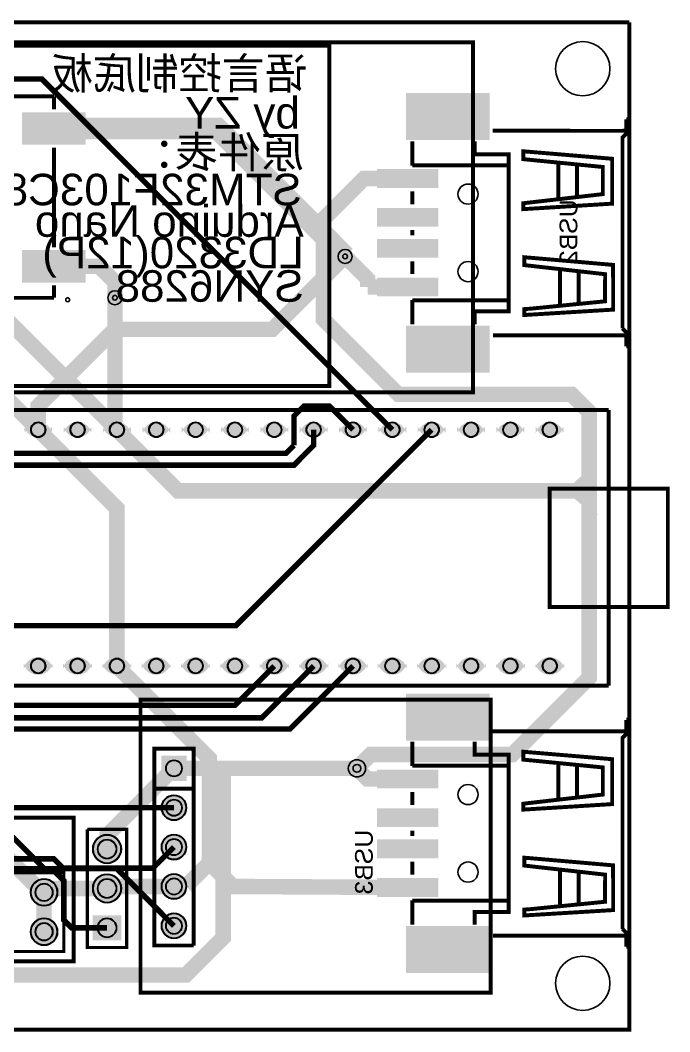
# Model space of a CAD drawing. Header units: millimetres. Extents: x 0 to 103, y -65 to 4.
# Drawn here: x 60.7 to 102.6, y -65.1 to 0.1 of the extents above; entities that cross this region are included whole.
import ezdxf

# ---------------------------------------------------------------- set-up
doc = ezdxf.new("R2010")
doc.units = ezdxf.units.MM
for name, color, linetype, true_color in [('BoardOutLine', 7, 'Continuous', 0xff00ff), ('BottomLayer', 7, 'Continuous', 0x0000ff), ('BottomPasteMaskLayer', 7, 'Continuous', 0x800000), ('BottomSilkLayer', 7, 'Continuous', 0x66cc33), ('BottomSolderMaskLayer', 7, 'Continuous', 0xaa00ff), ('Hole', 7, 'Continuous', 0x222222), ('Multi-Layer', 7, 'Continuous', 0xc0c0c0), ('TopLayer', 7, 'Continuous', 0xff0000), ('TopPasteMaskLayer', 7, 'Continuous', 0x808080), ('TopSilkLayer', 7, 'Continuous', 0xffcc00), ('TopSolderMaskLayer', 7, 'Continuous', 0x800080)]:
    doc.layers.add(name, color=color, linetype=linetype, true_color=true_color)
doc.styles.get("Standard").update_dxf_attribs({"font": 'arial.ttf'})

msp = doc.modelspace()

# ---------------------------------------------------------------- hatches: boundary and pattern name
at = {"layer": 'BottomLayer'}
for points in [[(85.64504079999995, -4.588992599999983), (85.64504079999995, -7.589012000000025), (90.94505560000005, -7.589012000000025), (90.94505560000005, -4.588992599999983)], [(83.79485399999987, -9.484486999999945), (83.79485399999987, -10.684484600000019), (87.59484639999994, -10.684484600000019), (87.59484639999994, -9.484486999999945)], [(83.79485399999987, -11.983846999999969), (83.79485399999987, -13.183844600000043), (87.59484639999994, -13.183844600000043), (87.59484639999994, -11.983846999999969)], [(83.79485399999987, -13.985366999999997), (83.79485399999987, -15.18536460000007), (87.59484639999994, -15.18536460000007), (87.59484639999994, -13.985366999999997)], [(83.79490479999993, -16.484727000000134), (83.79490479999993, -17.68472459999998), (87.59489719999999, -17.68472459999998), (87.59489719999999, -16.484727000000134)], [(85.64504079999995, -19.588987999999972), (85.64504079999995, -22.589007400000128), (90.94505560000005, -22.589007400000128), (90.94505560000005, -19.588987999999972)], [(97.91700000000003, -32.00400000000002), (95.88499999999988, -30.226), (97.91700000000003, -28.321000000000026)], [(97.91700000000003, -31.75), (97.91700000000003, -31.71652026000004), (97.95408399999985, -31.75), (97.91700000000003, -31.75)], [(85.64504079999995, -43.3239926), (85.64504079999995, -46.32401200000004), (90.94505560000005, -46.32401200000004), (90.94505560000005, -43.3239926)], [(83.79485399999987, -48.21948699999996), (83.79485399999987, -49.41948460000003), (87.59484639999994, -49.41948460000003), (87.59484639999994, -48.21948699999996)], [(83.79485399999987, -50.71884699999998), (83.79485399999987, -51.91884460000006), (87.59484639999994, -51.91884460000006), (87.59484639999994, -50.71884699999998)], [(83.79485399999987, -52.72036700000001), (83.79485399999987, -53.920364600000084), (87.59484639999994, -53.920364600000084), (87.59484639999994, -52.72036700000001)], [(83.79490479999993, -55.219727000000034), (83.79490479999993, -56.419724599999995), (87.59489719999999, -56.419724599999995), (87.59489719999999, -55.219727000000034)], [(85.64504079999995, -58.323987999999986), (85.64504079999995, -61.32400740000014), (90.94505560000005, -61.32400740000014), (90.94505560000005, -58.323987999999986)]]:
    msp.add_hatch(color=256, dxfattribs=at).paths.add_polyline_path(points)
at = {"layer": 'BottomPasteMaskLayer'}
for points in [[(85.64504079999995, -4.588992599999983), (85.64504079999995, -7.589012000000025), (90.94505560000005, -7.589012000000025), (90.94505560000005, -4.588992599999983)], [(83.79485399999987, -9.484486999999945), (83.79485399999987, -10.684484600000019), (87.59484639999994, -10.684484600000019), (87.59484639999994, -9.484486999999945)], [(83.79485399999987, -11.983846999999969), (83.79485399999987, -13.183844600000043), (87.59484639999994, -13.183844600000043), (87.59484639999994, -11.983846999999969)], [(83.79485399999987, -13.985366999999997), (83.79485399999987, -15.18536460000007), (87.59484639999994, -15.18536460000007), (87.59484639999994, -13.985366999999997)], [(83.79490479999993, -16.484727000000134), (83.79490479999993, -17.68472459999998), (87.59489719999999, -17.68472459999998), (87.59489719999999, -16.484727000000134)], [(85.64504079999995, -19.588987999999972), (85.64504079999995, -22.589007400000128), (90.94505560000005, -22.589007400000128), (90.94505560000005, -19.588987999999972)], [(85.64504079999995, -43.3239926), (85.64504079999995, -46.32401200000004), (90.94505560000005, -46.32401200000004), (90.94505560000005, -43.3239926)], [(83.79485399999987, -48.21948699999996), (83.79485399999987, -49.41948460000003), (87.59484639999994, -49.41948460000003), (87.59484639999994, -48.21948699999996)], [(83.79485399999987, -50.71884699999998), (83.79485399999987, -51.91884460000006), (87.59484639999994, -51.91884460000006), (87.59484639999994, -50.71884699999998)], [(83.79485399999987, -52.72036700000001), (83.79485399999987, -53.920364600000084), (87.59484639999994, -53.920364600000084), (87.59484639999994, -52.72036700000001)], [(83.79490479999993, -55.219727000000034), (83.79490479999993, -56.419724599999995), (87.59489719999999, -56.419724599999995), (87.59489719999999, -55.219727000000034)], [(85.64504079999995, -58.323987999999986), (85.64504079999995, -61.32400740000014), (90.94505560000005, -61.32400740000014), (90.94505560000005, -58.323987999999986)]]:
    msp.add_hatch(color=256, dxfattribs=at).paths.add_polyline_path(points)
at = {"layer": 'BottomSolderMaskLayer'}
for points in [[(85.60016854193543, -4.574616215337755), (85.60016854193543, -7.603390575776189), (90.98993043870962, -7.603390575776189), (90.98993043870962, -4.574616215337755)], [(83.71442389247306, -9.476464928692735), (83.71442389247306, -10.692504633955878), (87.67528295913996, -10.692504633955878), (87.67528295913996, -9.476464928692735)], [(83.71442389247306, -11.97582492869276), (83.71442389247306, -13.191864633955902), (87.67528295913996, -13.191864633955902), (87.67528295913996, -11.97582492869276)], [(83.71442389247306, -13.977344928692787), (83.71442389247306, -15.19338463395593), (87.67528295913996, -15.19338463395593), (87.67528295913996, -13.977344928692787)], [(83.71447684301086, -16.47670492869281), (83.71447684301086, -17.69274463395584), (87.6753359096773, -17.69274463395584), (87.6753359096773, -16.47670492869281)], [(85.60016854193543, -19.574609424223922), (85.60016854193543, -22.603383784662242), (90.98993043870962, -22.603383784662242), (90.98993043870962, -19.574609424223922)], [(62.749798300000045, -26.07932420952386, -0.7853981633974483), (60.94820170000005, -26.07932420952386), (60.94820170000005, -26.498675790476227, -0.7853981633974483), (62.749798300000045, -26.498675790476227)], [(65.28979830000002, -26.07932420952386, -0.7853981633974483), (63.48820170000001, -26.07932420952386), (63.48820170000001, -26.498675790476227, -0.7853981633974483), (65.28979830000002, -26.498675790476227)], [(67.82979829999998, -26.07932420952386, -0.7853981633974483), (66.02820169999997, -26.07932420952386), (66.02820169999997, -26.498675790476227, -0.7853981633974483), (67.82979829999998, -26.498675790476227)], [(70.36979829999994, -26.07932420952386, -0.7853981633974483), (68.56820169999993, -26.07932420952386), (68.56820169999993, -26.498675790476227, -0.7853981633974483), (70.36979829999994, -26.498675790476227)], [(72.9097982999999, -26.07932420952386, -0.7853981633974483), (71.1082016999999, -26.07932420952386), (71.1082016999999, -26.498675790476227, -0.7853981633974483), (72.9097982999999, -26.498675790476227)], [(75.44979829999987, -26.07932420952386, -0.7853981633974483), (73.64820169999986, -26.07932420952386), (73.64820169999986, -26.498675790476227, -0.7853981633974483), (75.44979829999987, -26.498675790476227)], [(77.98979830000006, -26.07932420952386, -0.7853981633974483), (76.18820170000005, -26.07932420952386), (76.18820170000005, -26.498675790476227, -0.7853981633974483), (77.98979830000006, -26.498675790476227)], [(80.52979830000002, -26.07932420952386, -0.7853981633974483), (78.72820170000001, -26.07932420952386), (78.72820170000001, -26.498675790476227, -0.7853981633974483), (80.52979830000002, -26.498675790476227)], [(83.06979829999999, -26.07932420952386, -0.7853981633974483), (81.26820169999998, -26.07932420952386), (81.26820169999998, -26.498675790476227, -0.7853981633974483), (83.06979829999999, -26.498675790476227)], [(85.60979829999995, -26.07932420952386, -0.7853981633974483), (83.80820169999994, -26.07932420952386), (83.80820169999994, -26.498675790476227, -0.7853981633974483), (85.60979829999995, -26.498675790476227)], [(88.14979829999992, -26.07932420952386, -0.7853981633974483), (86.3482016999999, -26.07932420952386), (86.3482016999999, -26.498675790476227, -0.7853981633974483), (88.14979829999992, -26.498675790476227)], [(90.68979829999988, -26.07932420952386, -0.7853981633974483), (88.88820169999987, -26.07932420952386), (88.88820169999987, -26.498675790476227, -0.7853981633974483), (90.68979829999988, -26.498675790476227)], [(93.22979830000007, -26.07932420952386, -0.7853981633974483), (91.42820170000006, -26.07932420952386), (91.42820170000006, -26.498675790476227, -0.7853981633974483), (93.22979830000007, -26.498675790476227)], [(95.76979830000003, -26.07932420952386, -0.7853981633974483), (93.96820170000002, -26.07932420952386), (93.96820170000002, -26.498675790476227, -0.7853981633974483), (95.76979830000003, -26.498675790476227)], [(62.788800000000045, -41.360212852688164, -0.7853981633974483), (60.90920000000005, -41.360212852688164), (60.90920000000005, -41.69778714731194, -0.7853981633974483), (62.788800000000045, -41.69778714731194)], [(65.32880000000002, -41.360212852688164, -0.7853981633974483), (63.44920000000001, -41.360212852688164), (63.44920000000001, -41.69778714731194, -0.7853981633974483), (65.32880000000002, -41.69778714731194)], [(67.86879999999998, -41.360212852688164, -0.7853981633974483), (65.98919999999997, -41.360212852688164), (65.98919999999997, -41.69778714731194, -0.7853981633974483), (67.86879999999998, -41.69778714731194)], [(70.40879999999994, -41.360212852688164, -0.7853981633974483), (68.52919999999993, -41.360212852688164), (68.52919999999993, -41.69778714731194, -0.7853981633974483), (70.40879999999994, -41.69778714731194)], [(72.9487999999999, -41.360212852688164, -0.7853981633974483), (71.0691999999999, -41.360212852688164), (71.0691999999999, -41.69778714731194, -0.7853981633974483), (72.9487999999999, -41.69778714731194)], [(75.48879999999987, -41.360212852688164, -0.7853981633974483), (73.60919999999986, -41.360212852688164), (73.60919999999986, -41.69778714731194, -0.7853981633974483), (75.48879999999987, -41.69778714731194)], [(78.02880000000006, -41.360212852688164, -0.7853981633974483), (76.14920000000005, -41.360212852688164), (76.14920000000005, -41.69778714731194, -0.7853981633974483), (78.02880000000006, -41.69778714731194)], [(80.56880000000002, -41.360212852688164, -0.7853981633974483), (78.68920000000001, -41.360212852688164), (78.68920000000001, -41.69778714731194, -0.7853981633974483), (80.56880000000002, -41.69778714731194)], [(83.10879999999999, -41.360212852688164, -0.7853981633974483), (81.22919999999998, -41.360212852688164), (81.22919999999998, -41.69778714731194, -0.7853981633974483), (83.10879999999999, -41.69778714731194)], [(85.64879999999995, -41.360212852688164, -0.7853981633974483), (83.76919999999994, -41.360212852688164), (83.76919999999994, -41.69778714731194, -0.7853981633974483), (85.64879999999995, -41.69778714731194)], [(88.18879999999992, -41.360212852688164, -0.7853981633974483), (86.3091999999999, -41.360212852688164), (86.3091999999999, -41.69778714731194, -0.7853981633974483), (88.18879999999992, -41.69778714731194)], [(90.72879999999988, -41.360212852688164, -0.7853981633974483), (88.84919999999987, -41.360212852688164), (88.84919999999987, -41.69778714731194, -0.7853981633974483), (90.72879999999988, -41.69778714731194)], [(93.26880000000007, -41.360212852688164, -0.7853981633974483), (91.38920000000006, -41.360212852688164), (91.38920000000006, -41.69778714731194, -0.7853981633974483), (93.26880000000007, -41.69778714731194)], [(95.80880000000003, -41.360212852688164, -0.7853981633974483), (93.92920000000002, -41.360212852688164), (93.92920000000002, -41.69778714731194, -0.7853981633974483), (95.80880000000003, -41.69778714731194)], [(85.60016854193543, -43.30961621533777), (85.60016854193543, -46.3383905757762), (90.98993043870962, -46.3383905757762), (90.98993043870962, -43.30961621533777)], [(71.42480000000012, -47.32020000000011), (71.42480000000012, -48.94579999999996), (69.79919999999981, -48.94579999999996), (69.79919999999981, -47.32020000000011)], [(83.71442389247306, -48.21146492869275), (83.71442389247306, -49.42750463395589), (87.67528295913996, -49.42750463395589), (87.67528295913996, -48.21146492869275)], [(69.79919999999997, -50.673, 1), (71.42479999999996, -50.673, 1)], [(83.71442389247306, -50.71082492869277), (83.71442389247306, -51.926864633955915), (87.67528295913996, -51.926864633955915), (87.67528295913996, -50.71082492869277)], [(65.36860179999998, -53.34000000000003, 1), (67.21939819999999, -53.34000000000003, 1)], [(69.79919999999997, -53.21300000000008, 1), (71.42479999999996, -53.21300000000008, 1)], [(83.71442389247306, -52.7123449286928), (83.71442389247306, -53.92838463395594), (87.67528295913996, -53.92838463395594), (87.67528295913996, -52.7123449286928)], [(61.354601699999904, -56.134000000000015, 1), (63.105398299999905, -56.134000000000015, 1)], [(65.36860179999998, -55.879999999999995, 1), (67.21939819999999, -55.879999999999995, 1)], [(69.79919999999997, -55.75300000000004, 1), (71.42479999999996, -55.75300000000004, 1)], [(83.71447684301086, -55.211704928692825), (83.71447684301086, -56.427744633955854), (87.6753359096773, -56.427744633955854), (87.6753359096773, -55.211704928692825)], [(61.354601699999904, -58.67400000000009, 1), (63.105398299999905, -58.67400000000009, 1)], [(65.36496959999988, -59.22962222222225), (65.36496959999988, -57.610377777777785), (67.22303040000008, -57.610377777777785), (67.22303040000008, -59.22962222222225)], [(69.79919999999997, -58.293000000000006, 1), (71.42479999999996, -58.293000000000006, 1)], [(85.60016854193543, -58.309609424223936), (85.60016854193543, -61.338383784662255), (90.98993043870962, -61.338383784662255), (90.98993043870962, -58.309609424223936)]]:
    msp.add_hatch(color=256, dxfattribs=at).paths.add_polyline_path(points)
at = {"layer": 'Multi-Layer'}
for points in [[(62.69899830000005, -26.08900040000003, -0.7853981633974483), (60.99900170000004, -26.08900040000003), (60.99900170000004, -26.488999600000056, -0.7853981633974483), (62.69899830000005, -26.488999600000056)], [(65.2389983, -26.08900040000003, -0.7853981633974483), (63.53900170000001, -26.08900040000003), (63.53900170000001, -26.488999600000056, -0.7853981633974483), (65.2389983, -26.488999600000056)], [(67.77899829999997, -26.08900040000003, -0.7853981633974483), (66.07900169999998, -26.08900040000003), (66.07900169999998, -26.488999600000056, -0.7853981633974483), (67.77899829999997, -26.488999600000056)], [(70.31899829999993, -26.08900040000003, -0.7853981633974483), (68.61900169999994, -26.08900040000003), (68.61900169999994, -26.488999600000056, -0.7853981633974483), (70.31899829999993, -26.488999600000056)], [(72.8589982999999, -26.08900040000003, -0.7853981633974483), (71.1590016999999, -26.08900040000003), (71.1590016999999, -26.488999600000056, -0.7853981633974483), (72.8589982999999, -26.488999600000056)], [(75.39899829999986, -26.08900040000003, -0.7853981633974483), (73.69900169999987, -26.08900040000003), (73.69900169999987, -26.488999600000056, -0.7853981633974483), (75.39899829999986, -26.488999600000056)], [(77.93899830000005, -26.08900040000003, -0.7853981633974483), (76.23900170000006, -26.08900040000003), (76.23900170000006, -26.488999600000056, -0.7853981633974483), (77.93899830000005, -26.488999600000056)], [(80.47899830000001, -26.08900040000003, -0.7853981633974483), (78.77900170000002, -26.08900040000003), (78.77900170000002, -26.488999600000056, -0.7853981633974483), (80.47899830000001, -26.488999600000056)], [(83.01899829999998, -26.08900040000003, -0.7853981633974483), (81.31900169999999, -26.08900040000003), (81.31900169999999, -26.488999600000056, -0.7853981633974483), (83.01899829999998, -26.488999600000056)], [(85.55899829999994, -26.08900040000003, -0.7853981633974483), (83.85900169999995, -26.08900040000003), (83.85900169999995, -26.488999600000056, -0.7853981633974483), (85.55899829999994, -26.488999600000056)], [(88.0989982999999, -26.08900040000003, -0.7853981633974483), (86.39900169999991, -26.08900040000003), (86.39900169999991, -26.488999600000056, -0.7853981633974483), (88.0989982999999, -26.488999600000056)], [(90.63899829999987, -26.08900040000003, -0.7853981633974483), (88.93900169999988, -26.08900040000003), (88.93900169999988, -26.488999600000056, -0.7853981633974483), (90.63899829999987, -26.488999600000056)], [(93.17899830000006, -26.08900040000003, -0.7853981633974483), (91.47900170000007, -26.08900040000003), (91.47900170000007, -26.488999600000056, -0.7853981633974483), (93.17899830000006, -26.488999600000056)], [(95.71899830000002, -26.08900040000003, -0.7853981633974483), (94.01900170000003, -26.08900040000003), (94.01900170000003, -26.488999600000056, -0.7853981633974483), (95.71899830000002, -26.488999600000056)], [(62.73800000000005, -41.36800210000001, -0.7853981633974483), (60.96000000000004, -41.36800210000001), (60.96000000000004, -41.689997900000094, -0.7853981633974483), (62.73800000000005, -41.689997900000094)], [(65.278, -41.36800210000001, -0.7853981633974483), (63.50000000000001, -41.36800210000001), (63.50000000000001, -41.689997900000094, -0.7853981633974483), (65.278, -41.689997900000094)], [(67.81799999999997, -41.36800210000001, -0.7853981633974483), (66.03999999999998, -41.36800210000001), (66.03999999999998, -41.689997900000094, -0.7853981633974483), (67.81799999999997, -41.689997900000094)], [(70.35799999999993, -41.36800210000001, -0.7853981633974483), (68.57999999999994, -41.36800210000001), (68.57999999999994, -41.689997900000094, -0.7853981633974483), (70.35799999999993, -41.689997900000094)], [(72.8979999999999, -41.36800210000001, -0.7853981633974483), (71.1199999999999, -41.36800210000001), (71.1199999999999, -41.689997900000094, -0.7853981633974483), (72.8979999999999, -41.689997900000094)], [(75.43799999999986, -41.36800210000001, -0.7853981633974483), (73.65999999999987, -41.36800210000001), (73.65999999999987, -41.689997900000094, -0.7853981633974483), (75.43799999999986, -41.689997900000094)], [(77.97800000000005, -41.36800210000001, -0.7853981633974483), (76.20000000000006, -41.36800210000001), (76.20000000000006, -41.689997900000094, -0.7853981633974483), (77.97800000000005, -41.689997900000094)], [(80.51800000000001, -41.36800210000001, -0.7853981633974483), (78.74000000000002, -41.36800210000001), (78.74000000000002, -41.689997900000094, -0.7853981633974483), (80.51800000000001, -41.689997900000094)], [(83.05799999999998, -41.36800210000001, -0.7853981633974483), (81.27999999999999, -41.36800210000001), (81.27999999999999, -41.689997900000094, -0.7853981633974483), (83.05799999999998, -41.689997900000094)], [(85.59799999999994, -41.36800210000001, -0.7853981633974483), (83.81999999999995, -41.36800210000001), (83.81999999999995, -41.689997900000094, -0.7853981633974483), (85.59799999999994, -41.689997900000094)], [(88.1379999999999, -41.36800210000001, -0.7853981633974483), (86.35999999999991, -41.36800210000001), (86.35999999999991, -41.689997900000094, -0.7853981633974483), (88.1379999999999, -41.689997900000094)], [(90.67799999999987, -41.36800210000001, -0.7853981633974483), (88.89999999999988, -41.36800210000001), (88.89999999999988, -41.689997900000094, -0.7853981633974483), (90.67799999999987, -41.689997900000094)], [(93.21800000000006, -41.36800210000001, -0.7853981633974483), (91.44000000000007, -41.36800210000001), (91.44000000000007, -41.689997900000094, -0.7853981633974483), (93.21800000000006, -41.689997900000094)], [(95.75800000000002, -41.36800210000001, -0.7853981633974483), (93.98000000000003, -41.36800210000001), (93.98000000000003, -41.689997900000094, -0.7853981633974483), (95.75800000000002, -41.689997900000094)], [(71.39940000000013, -47.345600000000104), (71.39940000000013, -48.92039999999997), (69.8245999999998, -48.92039999999997), (69.8245999999998, -47.345600000000104)], [(69.82459999999996, -50.673, 1), (71.39939999999997, -50.673, 1)], [(65.39400179999998, -53.34000000000003, 1), (67.19399819999998, -53.34000000000003, 1)], [(69.82459999999996, -53.21300000000008, 1), (71.39939999999997, -53.21300000000008, 1)], [(61.3800016999999, -56.134000000000015, 1), (63.07999829999991, -56.134000000000015, 1)], [(65.39400179999998, -55.879999999999995, 1), (67.19399819999998, -55.879999999999995, 1)], [(69.82459999999996, -55.75300000000004, 1), (71.39939999999997, -55.75300000000004, 1)], [(61.3800016999999, -58.67400000000009, 1), (63.07999829999991, -58.67400000000009, 1)], [(65.39400179999996, -59.20740000000001), (65.39400179999996, -57.632600000000025), (67.19399820000001, -57.632600000000025), (67.19399820000001, -59.20740000000001)], [(69.82459999999996, -58.293000000000006, 1), (71.39939999999997, -58.293000000000006, 1)]]:
    msp.add_hatch(color=256, dxfattribs=at).paths.add_polyline_path(points)
at = {"layer": 'TopLayer'}
for points in [[(64.8649959999999, -7.858099599999946), (60.86500400000011, -7.858099599999946), (60.86500400000011, -5.8581036000000495), (64.8649959999999, -5.8581036000000495)], [(64.8649959999999, -16.748125000000073), (60.86500400000011, -16.748125000000073), (60.86500400000011, -14.748129000000063), (64.8649959999999, -14.748129000000063)]]:
    msp.add_hatch(color=256, dxfattribs=at).paths.add_polyline_path(points)
at = {"layer": 'TopPasteMaskLayer'}
for points in [[(64.8649959999999, -7.858099599999946), (60.86500400000011, -7.858099599999946), (60.86500400000011, -5.8581036000000495), (64.8649959999999, -5.8581036000000495)], [(64.8649959999999, -16.748125000000073), (60.86500400000011, -16.748125000000073), (60.86500400000011, -14.748129000000063), (64.8649959999999, -14.748129000000063)]]:
    msp.add_hatch(color=256, dxfattribs=at).paths.add_polyline_path(points)
at = {"layer": 'TopSolderMaskLayer'}
for points in [[(64.91579599999989, -7.908904761290273), (60.81420400000013, -7.908904761290273), (60.81420400000013, -5.807308761290415), (64.91579599999989, -5.807308761290415)], [(64.91579599999989, -16.798918548387178), (60.81420400000013, -16.798918548387178), (60.81420400000013, -14.697322548387206), (64.91579599999989, -14.697322548387206)], [(62.749798300000045, -26.07932420952386, -0.7853981633974483), (60.94820170000005, -26.07932420952386), (60.94820170000005, -26.498675790476227, -0.7853981633974483), (62.749798300000045, -26.498675790476227)], [(65.28979830000002, -26.07932420952386, -0.7853981633974483), (63.48820170000001, -26.07932420952386), (63.48820170000001, -26.498675790476227, -0.7853981633974483), (65.28979830000002, -26.498675790476227)], [(67.82979829999998, -26.07932420952386, -0.7853981633974483), (66.02820169999997, -26.07932420952386), (66.02820169999997, -26.498675790476227, -0.7853981633974483), (67.82979829999998, -26.498675790476227)], [(70.36979829999994, -26.07932420952386, -0.7853981633974483), (68.56820169999993, -26.07932420952386), (68.56820169999993, -26.498675790476227, -0.7853981633974483), (70.36979829999994, -26.498675790476227)], [(72.9097982999999, -26.07932420952386, -0.7853981633974483), (71.1082016999999, -26.07932420952386), (71.1082016999999, -26.498675790476227, -0.7853981633974483), (72.9097982999999, -26.498675790476227)], [(75.44979829999987, -26.07932420952386, -0.7853981633974483), (73.64820169999986, -26.07932420952386), (73.64820169999986, -26.498675790476227, -0.7853981633974483), (75.44979829999987, -26.498675790476227)], [(77.98979830000006, -26.07932420952386, -0.7853981633974483), (76.18820170000005, -26.07932420952386), (76.18820170000005, -26.498675790476227, -0.7853981633974483), (77.98979830000006, -26.498675790476227)], [(80.52979830000002, -26.07932420952386, -0.7853981633974483), (78.72820170000001, -26.07932420952386), (78.72820170000001, -26.498675790476227, -0.7853981633974483), (80.52979830000002, -26.498675790476227)], [(83.06979829999999, -26.07932420952386, -0.7853981633974483), (81.26820169999998, -26.07932420952386), (81.26820169999998, -26.498675790476227, -0.7853981633974483), (83.06979829999999, -26.498675790476227)], [(85.60979829999995, -26.07932420952386, -0.7853981633974483), (83.80820169999994, -26.07932420952386), (83.80820169999994, -26.498675790476227, -0.7853981633974483), (85.60979829999995, -26.498675790476227)], [(88.14979829999992, -26.07932420952386, -0.7853981633974483), (86.3482016999999, -26.07932420952386), (86.3482016999999, -26.498675790476227, -0.7853981633974483), (88.14979829999992, -26.498675790476227)], [(90.68979829999988, -26.07932420952386, -0.7853981633974483), (88.88820169999987, -26.07932420952386), (88.88820169999987, -26.498675790476227, -0.7853981633974483), (90.68979829999988, -26.498675790476227)], [(93.22979830000007, -26.07932420952386, -0.7853981633974483), (91.42820170000006, -26.07932420952386), (91.42820170000006, -26.498675790476227, -0.7853981633974483), (93.22979830000007, -26.498675790476227)], [(95.76979830000003, -26.07932420952386, -0.7853981633974483), (93.96820170000002, -26.07932420952386), (93.96820170000002, -26.498675790476227, -0.7853981633974483), (95.76979830000003, -26.498675790476227)], [(62.788800000000045, -41.360212852688164, -0.7853981633974483), (60.90920000000005, -41.360212852688164), (60.90920000000005, -41.69778714731194, -0.7853981633974483), (62.788800000000045, -41.69778714731194)], [(65.32880000000002, -41.360212852688164, -0.7853981633974483), (63.44920000000001, -41.360212852688164), (63.44920000000001, -41.69778714731194, -0.7853981633974483), (65.32880000000002, -41.69778714731194)], [(67.86879999999998, -41.360212852688164, -0.7853981633974483), (65.98919999999997, -41.360212852688164), (65.98919999999997, -41.69778714731194, -0.7853981633974483), (67.86879999999998, -41.69778714731194)], [(70.40879999999994, -41.360212852688164, -0.7853981633974483), (68.52919999999993, -41.360212852688164), (68.52919999999993, -41.69778714731194, -0.7853981633974483), (70.40879999999994, -41.69778714731194)], [(72.9487999999999, -41.360212852688164, -0.7853981633974483), (71.0691999999999, -41.360212852688164), (71.0691999999999, -41.69778714731194, -0.7853981633974483), (72.9487999999999, -41.69778714731194)], [(75.48879999999987, -41.360212852688164, -0.7853981633974483), (73.60919999999986, -41.360212852688164), (73.60919999999986, -41.69778714731194, -0.7853981633974483), (75.48879999999987, -41.69778714731194)], [(78.02880000000006, -41.360212852688164, -0.7853981633974483), (76.14920000000005, -41.360212852688164), (76.14920000000005, -41.69778714731194, -0.7853981633974483), (78.02880000000006, -41.69778714731194)], [(80.56880000000002, -41.360212852688164, -0.7853981633974483), (78.68920000000001, -41.360212852688164), (78.68920000000001, -41.69778714731194, -0.7853981633974483), (80.56880000000002, -41.69778714731194)], [(83.10879999999999, -41.360212852688164, -0.7853981633974483), (81.22919999999998, -41.360212852688164), (81.22919999999998, -41.69778714731194, -0.7853981633974483), (83.10879999999999, -41.69778714731194)], [(85.64879999999995, -41.360212852688164, -0.7853981633974483), (83.76919999999994, -41.360212852688164), (83.76919999999994, -41.69778714731194, -0.7853981633974483), (85.64879999999995, -41.69778714731194)], [(88.18879999999992, -41.360212852688164, -0.7853981633974483), (86.3091999999999, -41.360212852688164), (86.3091999999999, -41.69778714731194, -0.7853981633974483), (88.18879999999992, -41.69778714731194)], [(90.72879999999988, -41.360212852688164, -0.7853981633974483), (88.84919999999987, -41.360212852688164), (88.84919999999987, -41.69778714731194, -0.7853981633974483), (90.72879999999988, -41.69778714731194)], [(93.26880000000007, -41.360212852688164, -0.7853981633974483), (91.38920000000006, -41.360212852688164), (91.38920000000006, -41.69778714731194, -0.7853981633974483), (93.26880000000007, -41.69778714731194)], [(95.80880000000003, -41.360212852688164, -0.7853981633974483), (93.92920000000002, -41.360212852688164), (93.92920000000002, -41.69778714731194, -0.7853981633974483), (95.80880000000003, -41.69778714731194)], [(71.42480000000012, -47.32020000000011), (71.42480000000012, -48.94579999999996), (69.79919999999981, -48.94579999999996), (69.79919999999981, -47.32020000000011)], [(69.79919999999997, -50.673, 1), (71.42479999999996, -50.673, 1)], [(65.36860179999998, -53.34000000000003, 1), (67.21939819999999, -53.34000000000003, 1)], [(69.79919999999997, -53.21300000000008, 1), (71.42479999999996, -53.21300000000008, 1)], [(61.354601699999904, -56.134000000000015, 1), (63.105398299999905, -56.134000000000015, 1)], [(65.36860179999998, -55.879999999999995, 1), (67.21939819999999, -55.879999999999995, 1)], [(69.79919999999997, -55.75300000000004, 1), (71.42479999999996, -55.75300000000004, 1)], [(61.354601699999904, -58.67400000000009, 1), (63.105398299999905, -58.67400000000009, 1)], [(65.36496959999988, -59.22962222222225), (65.36496959999988, -57.610377777777785), (67.22303040000008, -57.610377777777785), (67.22303040000008, -59.22962222222225)], [(69.79919999999997, -58.293000000000006, 1), (71.42479999999996, -58.293000000000006, 1)]]:
    msp.add_hatch(color=256, dxfattribs=at).paths.add_polyline_path(points)

# ---------------------------------------------------------------- linework, layer by layer
at = {"layer": 'BoardOutLine', "const_width": 0.254}
for points in [[(0, 0), (99.99997780000001, 0)], [(99.99997780000001, 0), (99.99997780000001, -64.99999700000001), (0, -64.99999700000001)]]:
    msp.add_lwpolyline(points, dxfattribs=at)
at = {"layer": 'BottomLayer'}
for points, const_width in [([(25.01899999999989, -12.318873000000053), (33.67786000000012, -3.660013000000049), (62.080139999999915, -3.660013000000049), (84.70899999999995, -26.288872999999967)], 0.3539998), ([(66.92899999999997, -26.288872999999967), (50.39486999999997, -9.754743000000076), (39.267130000000066, -9.754743000000076)], 0.9999979999999999), ([(85.6945199999999, -10.083799999999997), (82.88019999999995, -10.083799999999997), (80.26400000000001, -12.700000000000045), (80.26400000000001, -19.17700000000002), (85.09000000000003, -24.003000000000043), (96.26599999999996, -24.003000000000043), (97.40899999999999, -25.146000000000072), (97.40899999999999, -28.194000000000074)], 0.9999979999999999), ([(83.11715659999993, -17.084674999999947), (83.11715659999993, -16.569156600000042), (81.66099999999994, -15.113000000000056)], 0.9999979999999999), ([(61.849000000000046, -26.288872999999967), (51.94299999999987, -16.382873000000018), (37.71899999999994, -16.382873000000018)], 0.9999979999999999), ([(85.69477400000017, -17.084674999999947), (83.11718200000007, -17.084674999999947)], 0.9999979999999999), ([(66.92899999999997, -26.288999999999987), (66.80200000000002, -26.162000000000035), (66.80200000000002, -17.780000000000086)], 0.9999979999999999), ([(66.92899999999997, -41.528872999999976), (66.92899999999997, -31.368873000000008), (61.849000000000046, -26.288872999999967)], 0.9999979999999999), ([(97.40899999999999, -30.226), (70.86599999999987, -30.226), (66.92899999999997, -26.288999999999987)], 0.9999979999999999), ([(70.61199999999997, -53.21300000000008), (69.25056000000006, -54.574440000000095), (63.464439999999854, -54.574440000000095), (62.864999999999895, -53.97500000000002), (58.293000000000006, -53.97500000000002), (57.023000000000025, -52.70500000000004), (57.023000000000025, -42.672000000000025), (53.84800000000007, -39.49700000000007), (53.84800000000007, -29.33699999999999), (52.46115999999995, -27.950159999999983), (37.45483999999999, -27.950159999999983), (36.19500000000005, -29.210000000000036), (36.19500000000005, -30.226)], 0.3539998), ([(97.40899999999999, -28.194000000000074), (97.40899999999999, -29.210000000000036), (97.40899999999999, -42.291000000000054), (92.45600000000002, -47.24400000000003), (83.31200000000001, -47.24400000000003), (82.42299999999989, -48.13300000000004)], 0.9999979999999999), ([(66.92899999999997, -41.528999999999996), (72.89800000000002, -47.49800000000005), (72.89800000000002, -54.26963999999998)], 0.9999979999999999), ([(66.29399999999998, -58.42000000000007), (64.00799999999992, -58.42000000000007), (63.499999999999886, -57.912000000000035), (63.499999999999886, -55.37200000000007), (62.73799999999994, -54.610000000000014), (57.91199999999992, -54.610000000000014), (56.388000000000034, -53.08600000000001), (56.388000000000034, -43.053)], 0.3539998), ([(70.61199999999997, -48.13287300000002), (66.29399999999998, -52.450873), (66.29399999999998, -53.33987300000001)], 0.9999979999999999), ([(85.69474860000003, -48.819409600000085), (83.10940960000005, -48.819409600000085), (82.42299999999989, -48.13300000000004)], 0.9999979999999999), ([(72.87790860000007, -54.249066000000084), (71.39404060000004, -55.732934)], 0.9999979999999999), ([(85.6945199999999, -55.819040000000086), (74.42199999999991, -55.75300000000004), (72.89800000000002, -54.22900000000004)], 0.9999979999999999), ([(70.61199999999997, -55.75287300000002), (66.42099999999994, -55.75287300000002), (66.29399999999998, -55.879872999999975)], 0.9999979999999999), ([(70.61199999999997, -55.75300000000004), (71.39404060000004, -55.75300000000004)], 0.9999979999999999), ([(62.229999999999905, -58.67387299999996), (62.229999999999905, -56.133872999999994)], 0.9999979999999999)]:
    msp.add_lwpolyline(points, dxfattribs=dict(at, const_width=const_width))
at = {"layer": 'BottomSilkLayer', "const_width": 0.254}
for points in [[(39.831009999999765, -1.524000000000001), (80.64499999999987, -1.524000000000001), (80.64499999999987, -23.47112400000003), (39.831009999999765, -23.47112400000003), (39.831009999999765, -1.524000000000001)], [(93.15780200000006, -12.060859800000117), (98.89820199999997, -11.705259800000022), (98.89820199999997, -8.809659800000077), (93.15780200000006, -8.327059800000029), (93.15780200000006, -8.835059800000067), (98.29291999999975, -9.340265799999997), (98.29291999999975, -11.0905798), (93.15780200000006, -11.679859800000145), (93.15780200000006, -12.060859800000117)], [(93.22663599999998, -18.88964980000003), (98.96322599999996, -18.541669800000022), (98.9584000000001, -15.656483800000046), (93.22333399999991, -15.161437800000044), (93.22714400000007, -15.670199799999978), (97.76739400000008, -16.180485800000042), (98.44557399999997, -16.255669800000078), (98.43490599999984, -18.005475800000113), (93.656658, -18.479439800000137), (93.22663599999998, -18.509411800000066), (93.22663599999998, -18.88964980000003)], [(93.15780200000006, -50.79585980000013), (98.89820199999997, -50.440259800000035), (98.89820199999997, -47.54465980000009), (93.15780200000006, -47.06205980000004), (93.15780200000006, -47.57005979999997), (98.29291999999975, -48.07526580000001), (98.29291999999975, -49.825579800000014), (93.15780200000006, -50.414859800000045), (93.15780200000006, -50.79585980000013)], [(93.22663599999998, -57.62464980000004), (98.96322599999996, -57.276669800000036), (98.9584000000001, -54.39148380000006), (93.22333399999991, -53.89643780000006), (93.22714400000007, -54.40519979999999), (97.76739400000008, -54.91548579999994), (98.44557399999997, -54.99066980000009), (98.43490599999984, -56.74047580000013), (93.656658, -57.21443980000004), (93.22663599999998, -57.24441180000008), (93.22663599999998, -57.62464980000004)]]:
    msp.add_lwpolyline(points, close=True, dxfattribs=at)
for points in [[(99.81471019999992, -6.2744350000000395), (99.81471019999992, -7.004431000000068), (99.56452019999995, -7.004431000000068)], [(99.99555819999989, -6.27468900000008), (99.99555819999989, -7.004684999999995), (99.74536819999992, -7.004684999999995)], [(99.81471019999992, -6.264529000000039), (99.99454219999996, -6.264529000000039)], [(91.18803199999991, -7.0039230000001), (99.61752999999987, -7.007275800000002)], [(99.56454559999986, -19.75368160000005), (99.56454559999986, -7.435697600000026), (99.99555819999989, -7.004684999999995)], [(85.99490040000012, -9.253346999999962), (85.99408759999994, -7.684439800000064)], [(90.0271504000001, -7.684439800000064), (90.01886999999999, -8.517305800000031), (92.22003400000006, -8.517305800000031), (92.22003400000006, -18.65723980000007), (90.01912400000003, -18.65723980000007), (90.0271504000001, -19.483400200000005)], [(92.2088071999998, -9.225610200000006), (85.99637360000008, -9.225610200000006)], [(95.42297399999995, -9.112681800000018), (95.42297399999995, -11.372773800000004)], [(96.63302999999985, -9.252635800000121), (96.63302999999985, -11.28260380000006)], [(85.99490040000012, -10.915624600000115), (85.99490040000012, -11.7527070000001)], [(85.99490040000012, -13.414984600000025), (85.99490040000012, -13.754227000000128)], [(85.99490040000012, -15.416504600000053), (85.99490040000012, -16.25358700000004)], [(95.52203399999996, -15.993795800000044), (95.52203399999996, -18.25388780000003)], [(96.73209000000008, -16.133749800000032), (96.73209000000008, -18.163717799999972)], [(85.99490040000012, -17.915864600000077), (85.99408759999994, -19.4934078)], [(92.21881480000013, -17.942229800000064), (85.9967292, -17.942229800000064)], [(99.56452019999995, -20.194397000000095), (91.19803960000002, -20.193939800000066)], [(99.81471019999992, -20.904326999999967), (99.81471019999992, -20.194397000000095), (99.56452019999995, -20.194397000000095)], [(99.56454559999986, -19.75368160000005), (99.65545220000001, -19.85479900000007), (99.98539819999985, -20.184745000000134)], [(99.99555819999989, -20.904581000000007), (99.99555819999989, -20.19465100000002), (99.74536819999992, -20.19465100000002)], [(99.81471019999992, -20.91448700000001), (99.99454219999996, -20.91448700000001)], [(99.81471019999992, -45.00943500000005), (99.81471019999992, -45.73943100000008), (99.56452019999995, -45.73943100000008)], [(99.99555819999989, -45.009689000000094), (99.99555819999989, -45.73968500000001), (99.74536819999992, -45.73968500000001)], [(99.81471019999992, -44.99952900000005), (99.99454219999996, -44.99952900000005)], [(91.18803199999991, -45.73892300000011), (99.61752999999987, -45.742275800000016)], [(99.56454559999986, -58.48868159999995), (99.56454559999986, -46.170697599999926), (99.99555819999989, -45.73968500000001)], [(85.99490040000012, -47.988346999999976), (85.99408759999994, -46.41943980000008)], [(90.0271504000001, -46.41943980000008), (90.01886999999999, -47.252305800000045), (92.22003400000006, -47.252305800000045), (92.22003400000006, -57.392239800000084), (90.01912400000003, -57.392239800000084), (90.0271504000001, -58.21840020000002)], [(92.2088071999998, -47.96061020000002), (85.99637360000008, -47.96061020000002)], [(95.42297399999995, -47.84768180000003), (95.42297399999995, -50.10777380000002)], [(96.63302999999985, -47.987635800000135), (96.63302999999985, -50.01760379999996)], [(85.99490040000012, -49.65062460000013), (85.99490040000012, -50.487707)], [(85.99490040000012, -52.14998460000004), (85.99490040000012, -52.48922700000003)], [(85.99490040000012, -54.15150460000007), (85.99490040000012, -54.98858700000005)], [(95.52203399999996, -54.72879580000006), (95.52203399999996, -56.98888780000004)], [(96.73209000000008, -54.868749800000046), (96.73209000000008, -56.898717799999986)], [(85.99490040000012, -56.65086460000009), (85.99408759999994, -58.228407800000014)], [(92.21881480000013, -56.67722980000008), (85.9967292, -56.67722980000008)], [(99.56454559999986, -58.48868159999995), (99.65545220000001, -58.589799000000085), (99.98539819999985, -58.919745000000034)], [(99.56452019999995, -58.92939700000011), (91.19803960000002, -58.92893980000008)], [(99.81471019999992, -59.63932699999998), (99.81471019999992, -58.92939700000011), (99.56452019999995, -58.92939700000011)], [(99.99555819999989, -59.63958100000002), (99.99555819999989, -58.929651000000035), (99.74536819999992, -58.929651000000035)], [(99.81471019999992, -59.64948700000002), (99.99454219999996, -59.64948700000002)]]:
    msp.add_lwpolyline(points, dxfattribs=at)
at = {"layer": 'BottomSolderMaskLayer'}
for centre, radius in [((61.849000000000046, -26.288999999999987), 0.48452447817836813), ((64.38900000000001, -26.288999999999987), 0.48452447817836813), ((66.92899999999997, -26.288999999999987), 0.48452447817836813), ((69.46899999999994, -26.288999999999987), 0.48452447817836813), ((72.0089999999999, -26.288999999999987), 0.48452447817836813), ((74.54899999999986, -26.288999999999987), 0.48452447817836813), ((77.08900000000006, -26.288999999999987), 0.48452447817836813), ((79.62900000000002, -26.288999999999987), 0.48452447817836813), ((82.16899999999998, -26.288999999999987), 0.48452447817836813), ((84.70899999999995, -26.288999999999987), 0.48452447817836813), ((87.24899999999991, -26.288999999999987), 0.48452447817836813), ((89.78899999999987, -26.288999999999987), 0.48452447817836813), ((92.32900000000006, -26.288999999999987), 0.48452447817836813), ((94.86900000000003, -26.288999999999987), 0.48452447817836813), ((61.849000000000046, -41.528999999999996), 0.4833257142857143), ((64.38900000000001, -41.528999999999996), 0.4833257142857143), ((66.92899999999997, -41.528999999999996), 0.4833257142857143), ((69.46899999999994, -41.528999999999996), 0.4833257142857143), ((72.0089999999999, -41.528999999999996), 0.4833257142857143), ((74.54899999999986, -41.528999999999996), 0.4833257142857143), ((77.08900000000006, -41.528999999999996), 0.4833257142857143), ((79.62900000000002, -41.528999999999996), 0.4833257142857143), ((82.16899999999998, -41.528999999999996), 0.4833257142857143), ((84.70899999999995, -41.528999999999996), 0.4833257142857143), ((87.24899999999991, -41.528999999999996), 0.4833257142857143), ((89.78899999999987, -41.528999999999996), 0.4833257142857143), ((92.32900000000006, -41.528999999999996), 0.4833257142857143), ((94.86900000000003, -41.528999999999996), 0.4833257142857143), ((70.61199999999997, -48.13300000000004), 0.5264584258064515), ((70.61199999999997, -50.673), 0.8128), ((70.61199999999997, -50.673), 0.5264584258064515), ((66.29399999999998, -53.34000000000003), 0.9253982000000001), ((66.29399999999998, -53.34000000000003), 0.6169321333333334), ((70.61199999999997, -53.21300000000008), 0.8128), ((70.61199999999997, -53.21300000000008), 0.5264584258064515), ((62.229999999999905, -56.134000000000015), 0.8753982999999999), ((66.29399999999998, -55.879999999999995), 0.9253982000000001), ((66.29399999999998, -55.879999999999995), 0.6169321333333334), ((70.61199999999997, -55.75300000000004), 0.8128), ((70.61199999999997, -55.75300000000004), 0.5264584258064515), ((62.229999999999905, -56.134000000000015), 0.5664472736242884), ((62.229999999999905, -58.67400000000009), 0.8753982999999999), ((66.29399999999998, -58.42000000000007), 0.6193536000000001), ((70.61199999999997, -58.293000000000006), 0.8128), ((70.61199999999997, -58.293000000000006), 0.5264584258064515), ((62.229999999999905, -58.67400000000009), 0.5664472736242884)]:
    msp.add_circle(centre, radius, dxfattribs=at)
at = {"layer": 'Hole'}
for centre, radius in [((81.66099999999994, -15.113000000000056), 0.15250160000000001), ((66.80200000000002, -17.780000000000086), 0.1524), ((82.42299999999989, -48.13300000000004), 0.2525014)]:
    msp.add_circle(centre, radius, dxfattribs=at)
at = {"layer": 'Multi-Layer'}
for centre, radius in [((97.00005999999996, -2.999994000000129), 1.7500092), ((89.59494400000005, -11.088878000000022), 0.6500114), ((81.66099999999994, -15.113000000000056), 0.45499019999999996), ((89.59494400000005, -16.088868000000048), 0.6500114), ((66.80200000000002, -17.780000000000086), 0.45499019999999996), ((61.849000000000046, -26.288999999999987), 0.4572), ((64.38900000000001, -26.288999999999987), 0.4572), ((66.92899999999997, -26.288999999999987), 0.4572), ((69.46899999999994, -26.288999999999987), 0.4572), ((72.0089999999999, -26.288999999999987), 0.4572), ((74.54899999999986, -26.288999999999987), 0.4572), ((77.08900000000006, -26.288999999999987), 0.4572), ((79.62900000000002, -26.288999999999987), 0.4572), ((82.16899999999998, -26.288999999999987), 0.4572), ((84.70899999999995, -26.288999999999987), 0.4572), ((87.24899999999991, -26.288999999999987), 0.4572), ((89.78899999999987, -26.288999999999987), 0.4572), ((92.32900000000006, -26.288999999999987), 0.4572), ((94.86900000000003, -26.288999999999987), 0.4572), ((61.849000000000046, -41.528999999999996), 0.4572), ((64.38900000000001, -41.528999999999996), 0.4572), ((66.92899999999997, -41.528999999999996), 0.4572), ((69.46899999999994, -41.528999999999996), 0.4572), ((72.0089999999999, -41.528999999999996), 0.4572), ((74.54899999999986, -41.528999999999996), 0.4572), ((77.08900000000006, -41.528999999999996), 0.4572), ((79.62900000000002, -41.528999999999996), 0.4572), ((82.16899999999998, -41.528999999999996), 0.4572), ((84.70899999999995, -41.528999999999996), 0.4572), ((87.24899999999991, -41.528999999999996), 0.4572), ((89.78899999999987, -41.528999999999996), 0.4572), ((92.32900000000006, -41.528999999999996), 0.4572), ((94.86900000000003, -41.528999999999996), 0.4572), ((70.61199999999997, -48.13300000000004), 0.5100066), ((82.42299999999989, -48.13300000000004), 0.55499), ((89.59494400000005, -49.823878000000036), 0.6500114), ((70.61199999999997, -50.673), 0.7874), ((70.61199999999997, -50.673), 0.5100066), ((66.29399999999998, -53.34000000000003), 0.8999982), ((66.29399999999998, -53.34000000000003), 0.5999988), ((70.61199999999997, -53.21300000000008), 0.7874), ((70.61199999999997, -53.21300000000008), 0.5100066), ((89.59494400000005, -54.82386800000006), 0.6500114), ((62.229999999999905, -56.134000000000015), 0.8499983), ((66.29399999999998, -55.879999999999995), 0.8999982), ((66.29399999999998, -55.879999999999995), 0.5999988), ((70.61199999999997, -55.75300000000004), 0.7874), ((70.61199999999997, -55.75300000000004), 0.5100066), ((62.229999999999905, -56.134000000000015), 0.5500116), ((62.229999999999905, -58.67400000000009), 0.8499983), ((66.29399999999998, -58.42000000000007), 0.5999988), ((70.61199999999997, -58.293000000000006), 0.7874), ((70.61199999999997, -58.293000000000006), 0.5100066), ((62.229999999999905, -58.67400000000009), 0.5500116), ((97.00005999999996, -62.00013000000001), 1.7500092)]:
    msp.add_circle(centre, radius, dxfattribs=at)
at = {"layer": 'TopLayer'}
for points, const_width in [([(81.66099999999994, -15.113000000000056), (73.40600000000006, -6.858000000000061), (62.864999999999895, -6.858000000000061)], 1.3999972), ([(78.35900000000004, -27.305000000000064), (77.851, -27.812999999999988), (36.956999999999994, -27.812999999999988), (30.86099999999999, -21.716999999999985), (30.86099999999999, -16.76400000000001), (29.209999999999923, -15.113000000000056), (26.034999999999968, -15.113000000000056), (25.01899999999989, -16.12900000000002), (25.01899999999989, -16.637000000000057)], 0.3539998), ([(81.66099999999994, -15.113000000000056), (76.96199999999988, -19.812000000000012), (66.80200000000002, -19.812000000000012), (61.849000000000046, -24.764999999999986), (61.849000000000046, -26.288999999999987)], 0.9999979999999999), ([(62.864999999999895, -15.748000000000047), (65.78599999999994, -15.748000000000047), (66.80200000000002, -16.76400000000001), (66.80200000000002, -17.780000000000086)], 0.9999979999999999), ([(82.16899999999998, -26.288999999999987), (80.64499999999987, -24.764999999999986), (78.99400000000003, -24.764999999999986), (78.35900000000004, -25.40000000000009), (78.35900000000004, -27.305000000000064)], 0.3539998), ([(87.24899999999991, -26.288999999999987), (74.60741999999993, -38.93058000000008), (58.224419999999895, -38.93058000000008), (56.388000000000034, -40.76700000000005), (56.388000000000034, -43.053)], 0.3539998), ([(79.62900000000002, -26.288999999999987), (79.62900000000002, -27.305000000000064), (78.35900000000004, -28.575000000000045), (57.14999999999998, -28.575000000000045)], 0.3539998), ([(79.62900000000002, -26.288999999999987), (79.62900000000002, -27.051000000000045)], 0.3539998), ([(28.574999999999932, -30.226), (42.04474700000003, -43.69574699999998), (51.338251399999876, -43.69574699999998), (62.252326600000174, -54.60987299999999), (66.92899999999997, -54.60987299999999), (70.61199999999997, -58.292872999999986)], 0.3539998), ([(38.735000000000014, -30.226), (38.735000000000014, -30.36018820000004), (59.047684799999956, -50.67287299999998), (70.61199999999997, -50.67287299999998)], 0.3539998), ([(52.07000000000005, -42.672000000000025), (53.466999999999985, -44.069000000000074), (74.54887299999984, -44.069000000000074), (77.08900000000006, -41.528872999999976)], 0.3539998), ([(79.62900000000002, -41.528872999999976), (76.28356599999995, -44.874307000000044), (54.148990000000026, -44.874307000000044)], 0.3539998), ([(54.99099999999987, -45.593000000000075), (78.10487299999988, -45.593000000000075), (82.16899999999998, -41.528872999999976)], 0.3539998), ([(51.43500000000006, -45.46600000000001), (61.848873000000026, -55.879872999999975), (62.229999999999905, -55.879872999999975)], 0.9999979999999999), ([(72.15886000000012, -48.13300000000004), (73.78699999999992, -48.13300000000004), (73.78699999999992, -59.055000000000064), (71.37399999999991, -61.468000000000075), (42.163999999999874, -61.468000000000075), (39.370000000000005, -58.67400000000009)], 0.9999979999999999), ([(70.61199999999997, -48.13287300000002), (72.158098, -48.13287300000002)], 0.9999979999999999), ([(72.15807260000008, -48.13287300000002), (72.1581996000001, -48.13300000000004), (82.42299999999989, -48.13300000000004)], 0.9999979999999999), ([(62.229999999999905, -55.879872999999975), (62.229999999999905, -56.133872999999994)], 0.9999979999999999), ([(62.229999999999905, -55.879872999999975), (66.29399999999998, -55.879872999999975)], 0.9999979999999999)]:
    msp.add_lwpolyline(points, dxfattribs=dict(at, const_width=const_width))
at = {"layer": 'TopSilkLayer'}
for points, const_width in [([(32.892999999999915, -1.295908000000054), (89.91295200000002, -1.295908000000054), (89.91295200000002, -23.87600000000009), (32.892999999999915, -23.87600000000009), (32.892999999999915, -1.295908000000054)], 0.254), ([(94.86900000000003, -37.71900000000005), (102.48899999999992, -37.71900000000005), (102.48899999999992, -30.099000000000046), (94.86900000000003, -30.099000000000046), (94.86900000000003, -37.71900000000005)], 0.254), ([(68.45299999999986, -43.71111399999995), (91.06306399999983, -43.71111399999995), (91.06306399999983, -62.61099999999999), (68.45299999999986, -62.61099999999999), (68.45299999999986, -43.71111399999995)], 0.254), ([(37.46500000000003, -51.30799999999999), (64.13499999999988, -51.30799999999999), (64.13499999999988, -60.579000000000065), (37.46500000000003, -60.579000000000065), (37.46500000000003, -51.30799999999999)], 0.254), ([(38.10000000000002, -54.86400000000003), (40.004999999999995, -54.86400000000003), (63.499999999999886, -54.86400000000003), (63.499999999999886, -59.944000000000074), (40.004999999999995, -59.944000000000074), (38.10000000000002, -59.944000000000074), (38.10000000000002, -54.86400000000003)], 0.20320000000000002)]:
    msp.add_lwpolyline(points, close=True, dxfattribs=dict(at, const_width=const_width))
for points, const_width in [([(62.864999999999895, -4.779975200000081), (50.74920000000009, -4.780000600000108), (44.765010799999914, -4.779975200000081)], 0.254), ([(62.864999999999895, -4.779975200000081), (62.864999999999895, -4.953000000000088)], 0.254), ([(62.864999999999895, -4.953000000000088), (62.864999999999895, -5.588000000000079)], 0.254), ([(62.864999999999895, -5.626963600000067), (62.864999999999895, -5.588000000000079)], 0.254), ([(62.864999999999895, -14.516988999999967), (62.864999999999895, -8.089239600000042)], 0.254), ([(62.864999999999895, -17.01800000000003), (62.864999999999895, -16.97926499999994)], 0.254), ([(62.864999999999895, -17.526000000000067), (62.864999999999895, -17.01800000000003)], 0.254), ([(62.864999999999895, -17.780000000000086), (62.864999999999895, -17.526000000000067)], 0.254), ([(62.864999999999895, -17.780000000000086), (50.74920000000009, -17.780000000000086), (44.765010799999914, -17.780000000000086)], 0.254), ([(98.67899999999997, -25.019000000000005), (55.49899999999991, -25.019000000000005)], 0.254), ([(98.67899999999997, -42.79900000000009), (98.67899999999997, -25.019000000000005)], 0.254), ([(55.49899999999991, -42.79900000000009), (98.67899999999997, -42.79900000000009)], 0.254), ([(71.88199999999995, -48.76800000000003), (71.88199999999995, -46.863000000000056), (69.34199999999998, -46.863000000000056), (69.34199999999998, -59.56299999999999), (71.88199999999995, -59.56299999999999)], 0.254), ([(71.88199999999995, -59.56299999999999), (71.88199999999995, -48.76800000000003)], 0.254), ([(71.88199999999995, -49.45143780000001), (69.34199999999998, -49.45143780000001)], 0.254), ([(65.024, -57.78500000000008), (65.024, -59.690000000000055), (67.56399999999996, -59.690000000000055), (67.56399999999996, -52.07000000000005), (65.024, -52.07000000000005)], 0.20320000000000002), ([(65.024, -52.07000000000005), (65.024, -57.78500000000008)], 0.20299934)]:
    msp.add_lwpolyline(points, dxfattribs=dict(at, const_width=const_width))
msp.add_circle((63.75400000000002, -17.90700000000004), 0.127, dxfattribs=at)
at = {"layer": 'TopSolderMaskLayer'}
for centre, radius in [((61.849000000000046, -26.288999999999987), 0.48452447817836813), ((64.38900000000001, -26.288999999999987), 0.48452447817836813), ((66.92899999999997, -26.288999999999987), 0.48452447817836813), ((69.46899999999994, -26.288999999999987), 0.48452447817836813), ((72.0089999999999, -26.288999999999987), 0.48452447817836813), ((74.54899999999986, -26.288999999999987), 0.48452447817836813), ((77.08900000000006, -26.288999999999987), 0.48452447817836813), ((79.62900000000002, -26.288999999999987), 0.48452447817836813), ((82.16899999999998, -26.288999999999987), 0.48452447817836813), ((84.70899999999995, -26.288999999999987), 0.48452447817836813), ((87.24899999999991, -26.288999999999987), 0.48452447817836813), ((89.78899999999987, -26.288999999999987), 0.48452447817836813), ((92.32900000000006, -26.288999999999987), 0.48452447817836813), ((94.86900000000003, -26.288999999999987), 0.48452447817836813), ((61.849000000000046, -41.528999999999996), 0.4833257142857143), ((64.38900000000001, -41.528999999999996), 0.4833257142857143), ((66.92899999999997, -41.528999999999996), 0.4833257142857143), ((69.46899999999994, -41.528999999999996), 0.4833257142857143), ((72.0089999999999, -41.528999999999996), 0.4833257142857143), ((74.54899999999986, -41.528999999999996), 0.4833257142857143), ((77.08900000000006, -41.528999999999996), 0.4833257142857143), ((79.62900000000002, -41.528999999999996), 0.4833257142857143), ((82.16899999999998, -41.528999999999996), 0.4833257142857143), ((84.70899999999995, -41.528999999999996), 0.4833257142857143), ((87.24899999999991, -41.528999999999996), 0.4833257142857143), ((89.78899999999987, -41.528999999999996), 0.4833257142857143), ((92.32900000000006, -41.528999999999996), 0.4833257142857143), ((94.86900000000003, -41.528999999999996), 0.4833257142857143), ((70.61199999999997, -48.13300000000004), 0.5264584258064515), ((70.61199999999997, -50.673), 0.8128), ((70.61199999999997, -50.673), 0.5264584258064515), ((66.29399999999998, -53.34000000000003), 0.9253982000000001), ((66.29399999999998, -53.34000000000003), 0.6169321333333334), ((70.61199999999997, -53.21300000000008), 0.8128), ((70.61199999999997, -53.21300000000008), 0.5264584258064515), ((62.229999999999905, -56.134000000000015), 0.8753982999999999), ((66.29399999999998, -55.879999999999995), 0.9253982000000001), ((66.29399999999998, -55.879999999999995), 0.6169321333333334), ((70.61199999999997, -55.75300000000004), 0.8128), ((70.61199999999997, -55.75300000000004), 0.5264584258064515), ((62.229999999999905, -56.134000000000015), 0.5664472736242884), ((62.229999999999905, -58.67400000000009), 0.8753982999999999), ((66.29399999999998, -58.42000000000007), 0.6193536000000001), ((70.61199999999997, -58.293000000000006), 0.8128), ((70.61199999999997, -58.293000000000006), 0.5264584258064515), ((62.229999999999905, -58.67400000000009), 0.5664472736242884)]:
    msp.add_circle(centre, radius, dxfattribs=at)

# ---------------------------------------------------------------- texts
at = {"layer": 'BottomSilkLayer', "text_generation_flag": 2}
for s, p in [('语言控制底板', (79.24799999999993, -4.317999999999984)), ('by ZY', (78.7399999999999, -6.858000000000061)), ('原件表：', (78.99400000000003, -9.398000000000025)), ('STM32F103C8T6核心板', (78.86700000000008, -11.811000000000035)), ('Arduino Nano', (78.99400000000003, -13.843000000000075)), ('LD3320(12P)', (78.99400000000003, -15.875)), ('SYN6288', (78.99400000000003, -18.033999999999992))]:
    msp.add_text(s, height=2.032, dxfattribs=at).set_placement(p)
for s, p in [('USB2', (96.64700000000005, -11.430000000000064)), ('USB3', (83.44585799999993, -52.09641599999998))]:
    msp.add_text(s, height=1.143, rotation=90, dxfattribs=at).set_placement(p)

doc.saveas('drawing.dxf')
